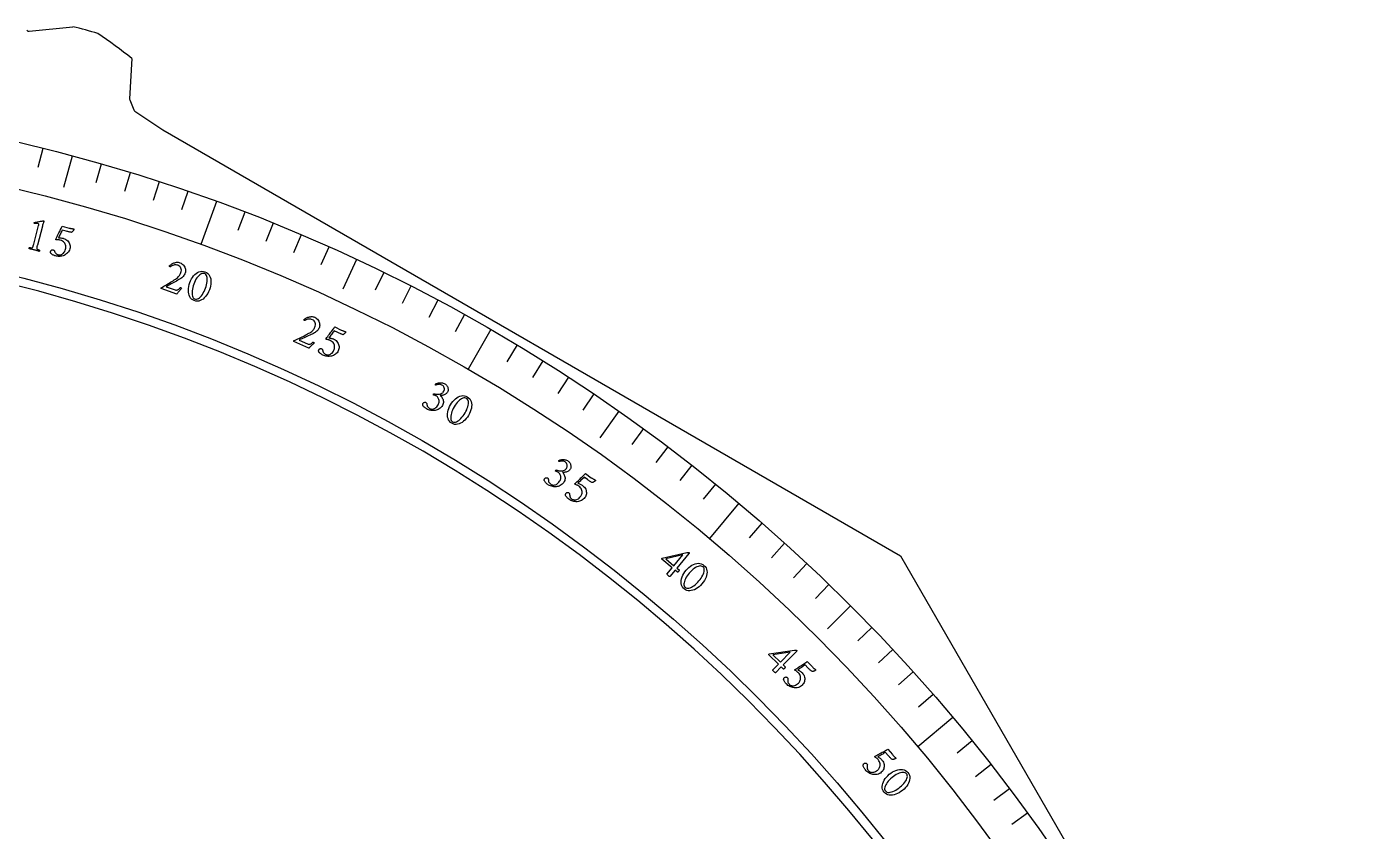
# Model space of a CAD drawing. Header units: millimetres. Extents: x -105 to 105, y -105 to 128.
# Drawn here: x 24.3 to 105, y 60.3 to 108.7 of the extents above; entities that cross this region are included whole.
import ezdxf

# ---------------------------------------------------------------- set-up
doc = ezdxf.new("R2010")
doc.units = ezdxf.units.MM
for name, color, linetype in [('CUT_INNER', 6, 'Continuous'), ('CUT_OUTER', 1, 'Continuous'), ('ENGRAVE', 7, 'Continuous'), ('ENGRAVE_FINE', 8, 'Continuous'), ('TEXT', 5, 'Continuous')]:
    doc.layers.add(name, color=color, linetype=linetype)

msp = doc.modelspace()

# ---------------------------------------------------------------- linework, layer by layer
at = {"layer": 'CUT_INNER'}
msp.add_arc((0, 0), 96.075, 98.085938, 87.539062, dxfattribs=at)
at = {"layer": 'CUT_OUTER'}
for points in [[(24.4506, 108.4059), (27.0897, 108.6705), (27.0931, 108.6706)], [(30.6325, 106.7639), (30.6325, 106.7603), (30.4981, 104.3466)], [(30.5086, 104.2824), (30.7519, 103.6761)], [(30.8079, 103.6071), (32.4928, 102.4838), (76.8653, 76.8653), (105, 28.1347), (105, -28.1347), (76.8653, -76.8653), (28.1347, -105), (-28.1347, -105), (-76.8653, -76.8653), (-105, -28.1347), (-105, 28.1347), (-76.8653, 76.8653), (-32.6892, 102.3704), (-32.4055, 102.6778), (-32.4029, 102.6804), (-32.3998, 102.6824), (-30.8138, 103.6069)]]:
    msp.add_lwpolyline(points, dxfattribs=at)
for centre, radius, start, end in [((24.4357, 108.5552), 0.15, 218.643643, 275.723714), ((23.3935, 92.1599), 16.9202, 72.112903, 77.370032), ((13.303, 85.2851), 27.598, 51.102753, 56.362947), ((30.6478, 104.3382), 0.15, 176.812012, 201.862362), ((30.8911, 103.7319), 0.15, 201.862362, 236.309933)]:
    msp.add_arc(centre, radius, start, end, dxfattribs=at)
at = {"layer": 'ENGRAVE'}
for points in [[(27.0374, 100.905), (26.5292, 99.0084)], [(35.729, 98.1645), (34.7888, 95.5814)], [(44.1486, 94.677), (43.3188, 92.8975)], [(52.2323, 90.4689), (50.8578, 88.0883)], [(59.9184, 85.5723), (58.7922, 83.9639)], [(67.1485, 80.0244), (65.3815, 77.9187)], [(73.8676, 73.8676), (72.4792, 72.4792)], [(80.0244, 67.1485), (77.9187, 65.3815)]]:
    msp.add_lwpolyline(points, dxfattribs=at)
for radius in [104.4645, 101.7156, 96.6105]:
    msp.add_circle((0, 0), radius, dxfattribs=at)
at = {"layer": 'ENGRAVE_FINE'}
for points in [[(25.2722, 101.3615), (24.9872, 100.2184)], [(28.7943, 100.4177), (28.4696, 99.2853)], [(30.5425, 99.8999), (30.198, 98.7733)], [(32.2813, 99.3516), (31.9173, 98.2312)], [(34.0103, 98.7731), (33.6268, 97.6592)], [(37.4367, 97.526), (37.0145, 96.4262)], [(39.1331, 96.8578), (38.6918, 95.7655)], [(40.8175, 96.1601), (40.3572, 95.0756)], [(42.4895, 95.4331), (42.0104, 94.3568)], [(45.7942, 93.8921), (45.2778, 92.8332)], [(47.4259, 93.0786), (46.891, 92.0289)], [(49.0431, 92.2367), (48.49, 91.1965)], [(50.6454, 91.3667), (50.0742, 90.3363)], [(53.8032, 89.5436), (53.1964, 88.5337)], [(55.3578, 88.5909), (54.7335, 87.5918)], [(56.8954, 87.6113), (56.2538, 86.6233)], [(58.4158, 86.605), (57.757, 85.6283)], [(61.4027, 84.5136), (60.7102, 83.5605)], [(62.8683, 83.4291), (62.1593, 82.4882)], [(64.3148, 82.3191), (63.5895, 81.3908)], [(65.7416, 81.1842), (65.0002, 80.2686)], [(68.5349, 78.8404), (67.762, 77.9512)], [(69.9004, 77.6323), (69.1121, 76.7568)], [(71.2446, 76.4005), (70.4412, 75.5389)], [(72.5671, 75.1455), (71.7488, 74.298)], [(75.1455, 72.5671), (74.298, 71.7488)], [(76.4005, 71.2446), (75.5389, 70.4412)], [(77.6323, 69.9004), (76.7568, 69.1121)], [(78.8404, 68.5349), (77.9512, 67.762)], [(81.1842, 65.7416), (80.2686, 65.0002)], [(82.3191, 64.3148), (81.3908, 63.5895)], [(83.4291, 62.8683), (82.4882, 62.1593)], [(84.5136, 61.4027), (83.5605, 60.7102)]]:
    msp.add_lwpolyline(points, dxfattribs=at)
at = {"layer": 'TEXT'}
for points in [[(24.7344, 95.6046), (25.0249, 96.7275), (25.0312, 96.7553), (25.0348, 96.7788), (25.0354, 96.7982), (25.0333, 96.8133), (25.0283, 96.8253), (25.0201, 96.8349), (25.0089, 96.8424), (24.9947, 96.8476), (24.9764, 96.8509), (24.9531, 96.8526), (24.9248, 96.8528), (24.8915, 96.8514), (24.8578, 96.8492), (24.8283, 96.8468), (24.8029, 96.8443), (24.7818, 96.8417), (24.7731, 96.855), (24.768, 96.8687), (24.7664, 96.8825), (24.7683, 96.8966), (24.7683, 96.8968), (24.7685, 96.8974), (24.7687, 96.8982), (24.769, 96.8995), (24.7707, 96.9046), (24.7728, 96.9084), (24.7754, 96.9109), (24.7784, 96.9122), (24.8422, 96.9233), (24.9056, 96.9346), (24.9684, 96.9462), (25.0309, 96.958), (25.0904, 96.9695), (25.1447, 96.9798), (25.1937, 96.989), (25.2375, 96.997), (25.2737, 97.0035), (25.2999, 97.0081), (25.3162, 97.0106), (25.3227, 97.0112), (25.3284, 97.0097), (25.3348, 97.0069), (25.3395, 97.0023), (25.3426, 96.9958), (25.3441, 96.9874), (25.3447, 96.9786), (25.3451, 96.9705), (25.3453, 96.9632), (25.3453, 96.9568), (25.3435, 96.9526), (25.3379, 96.9401), (25.3286, 96.9193), (25.3156, 96.8902), (25.3005, 96.853), (25.285, 96.8082), (25.269, 96.7558), (25.2525, 96.6957), (24.9528, 95.5478), (24.9448, 95.5171), (24.9374, 95.4873), (24.9303, 95.4586), (24.9238, 95.4309), (24.9184, 95.4048), (24.9148, 95.3809), (24.9132, 95.3591), (24.9135, 95.3395), (24.9164, 95.3314), (24.9234, 95.3225), (24.9343, 95.313), (24.9492, 95.3029), (24.9665, 95.2927), (24.9845, 95.2834), (25.0033, 95.2747), (25.0229, 95.2668), (25.0414, 95.26), (25.057, 95.2545), (25.0698, 95.2502), (25.0797, 95.2474), (25.0817, 95.2396), (25.0823, 95.23), (25.0814, 95.2184), (25.0791, 95.205), (25.0756, 95.1919), (25.071, 95.1813), (25.0654, 95.1733), (25.0588, 95.1678), (25.018, 95.1815), (24.979, 95.1945), (24.9416, 95.2069), (24.906, 95.2185), (24.8705, 95.2298), (24.8334, 95.2409), (24.7947, 95.2519), (24.7545, 95.2626), (24.7158, 95.2724), (24.6786, 95.2812), (24.6431, 95.2889), (24.6092, 95.2957), (24.5749, 95.3022), (24.5381, 95.3091), (24.4987, 95.3165), (24.4568, 95.3243), (24.4537, 95.3323), (24.4527, 95.342), (24.4538, 95.3535), (24.4571, 95.3667), (24.4616, 95.3795), (24.4665, 95.39), (24.4717, 95.3982), (24.4772, 95.404), (24.4873, 95.4017), (24.5005, 95.3991), (24.5168, 95.3963), (24.5363, 95.3933), (24.5573, 95.3907), (24.5779, 95.3891), (24.5982, 95.3885), (24.6182, 95.3889), (24.636, 95.3906), (24.6496, 95.3937), (24.6591, 95.3982), (24.6644, 95.4043), (24.6743, 95.4212), (24.6838, 95.441), (24.6928, 95.4635), (24.7014, 95.4887), (24.7098, 95.516), (24.7181, 95.5443), (24.7263, 95.5739), (24.7344, 95.6046)], [(26.5247, 95.9554), (26.6028, 95.9288), (26.6722, 95.8947), (26.7327, 95.8531), (26.7845, 95.804), (26.8278, 95.7496), (26.8631, 95.6923), (26.8905, 95.6321), (26.9099, 95.569), (26.9214, 95.505), (26.9247, 95.4424), (26.92, 95.3811), (26.9073, 95.3211), (26.884, 95.2532), (26.8541, 95.1907), (26.8176, 95.1338), (26.7745, 95.0824), (26.7262, 95.0365), (26.6741, 94.9962), (26.6184, 94.9615), (26.559, 94.9324), (26.4969, 94.9089), (26.4332, 94.8909), (26.3679, 94.8785), (26.3009, 94.8717), (26.2334, 94.8704), (26.1668, 94.8745), (26.1009, 94.8841), (26.0358, 94.8991), (26.0076, 94.9079), (25.9766, 94.9195), (25.9428, 94.934), (25.9062, 94.9513), (25.8695, 94.9709), (25.8353, 94.9923), (25.8036, 95.0155), (25.7745, 95.0404), (25.7697, 95.0478), (25.7643, 95.0584), (25.7582, 95.0722), (25.7515, 95.0892), (25.7458, 95.1077), (25.7432, 95.1257), (25.7434, 95.1433), (25.7465, 95.1605), (25.7564, 95.1883), (25.7699, 95.212), (25.7871, 95.2317), (25.8079, 95.2474), (25.8306, 95.2585), (25.8532, 95.2647), (25.8759, 95.266), (25.8985, 95.2623), (25.9245, 95.2523), (25.946, 95.2376), (25.963, 95.2182), (25.9755, 95.1942), (25.986, 95.1684), (25.997, 95.1438), (26.0086, 95.1204), (26.0206, 95.0981), (26.0363, 95.0741), (26.0547, 95.0526), (26.076, 95.0336), (26.0999, 95.017), (26.1255, 95.0027), (26.1513, 94.9903), (26.1776, 94.9799), (26.2042, 94.9716), (26.2416, 94.964), (26.2806, 94.9615), (26.3212, 94.964), (26.3635, 94.9717), (26.406, 94.9856), (26.4473, 95.007), (26.4876, 95.036), (26.5267, 95.0725), (26.5633, 95.1177), (26.5957, 95.1726), (26.6241, 95.2371), (26.6483, 95.3115), (26.6579, 95.3565), (26.6623, 95.404), (26.6615, 95.4539), (26.6554, 95.5062), (26.6428, 95.5588), (26.6227, 95.6098), (26.5951, 95.659), (26.5598, 95.7065), (26.5155, 95.7501), (26.4607, 95.7876), (26.3954, 95.8191), (26.3196, 95.8444), (26.2946, 95.8504), (26.2654, 95.8559), (26.2317, 95.8608), (26.1938, 95.8652), (26.1562, 95.8683), (26.1239, 95.8694), (26.0967, 95.8685), (26.0747, 95.8657), (26.0708, 95.8676), (26.0674, 95.8711), (26.0647, 95.8761), (26.0625, 95.8827), (26.0612, 95.89), (26.0608, 95.8972), (26.0613, 95.9044), (26.0627, 95.9115), (26.0996, 95.9852), (26.1365, 96.0589), (26.1733, 96.1325), (26.2103, 96.2062), (26.2466, 96.2785), (26.2816, 96.3484), (26.3155, 96.4157), (26.3481, 96.4806), (26.3784, 96.5413), (26.4054, 96.5962), (26.4292, 96.6453), (26.4496, 96.6887), (26.8625, 96.5748), (26.8915, 96.5672), (26.9209, 96.5601), (26.951, 96.5536), (26.9816, 96.5477), (27.0112, 96.5426), (27.0384, 96.5383), (27.0631, 96.5349), (27.0854, 96.5324), (27.1038, 96.5306), (27.117, 96.5293), (27.1249, 96.5285), (27.1275, 96.5282), (27.1332, 96.5222), (27.1386, 96.5167), (27.1434, 96.5117), (27.1479, 96.5072), (27.1514, 96.5028), (27.1534, 96.498), (27.154, 96.4929), (27.1531, 96.4874), (27.1508, 96.4817), (27.1463, 96.473), (27.1396, 96.4612), (27.1308, 96.4464), (27.1201, 96.4299), (27.1082, 96.4128), (27.0949, 96.395), (27.0803, 96.3767), (27.0648, 96.359), (27.0488, 96.3429), (27.0323, 96.3285), (27.0154, 96.3157), (26.9845, 96.3213), (26.9509, 96.3276), (26.9144, 96.3348), (26.875, 96.3427), (26.8325, 96.3519), (26.7866, 96.3628), (26.7373, 96.3753), (26.6847, 96.3895), (26.4501, 96.4542), (26.4201, 96.3951), (26.3902, 96.3355), (26.3604, 96.2752), (26.3306, 96.2144), (26.301, 96.1541), (26.2716, 96.0954), (26.2425, 96.0384), (26.2137, 95.983), (26.2474, 95.9855), (26.2853, 95.9859), (26.3274, 95.9841), (26.3737, 95.9803), (26.4195, 95.975), (26.4599, 95.9691), (26.4949, 95.9626), (26.5247, 95.9554)], [(33.6292, 92.9529), (33.6029, 92.9237), (33.5754, 92.8924), (33.5467, 92.8589), (33.5169, 92.8233), (33.4872, 92.7873), (33.4587, 92.7526), (33.4315, 92.7192), (33.4056, 92.6871), (33.3824, 92.6582), (33.3633, 92.6345), (33.3484, 92.6158), (33.3378, 92.6023), (32.4074, 92.932), (32.4042, 92.9367), (32.4013, 92.9423), (32.3984, 92.9488), (32.3957, 92.9563), (32.3936, 92.9637), (32.3925, 92.9702), (32.3924, 92.9758), (32.3933, 92.9804), (32.4727, 93.0251), (32.5533, 93.0708), (32.6352, 93.1175), (32.7184, 93.1654), (32.8014, 93.2138), (32.883, 93.2623), (32.9632, 93.3109), (33.042, 93.3596), (33.1176, 93.4075), (33.1885, 93.454), (33.2547, 93.4991), (33.3162, 93.5427), (33.3751, 93.5881), (33.4252, 93.6324), (33.4666, 93.6755), (33.4991, 93.7175), (33.526, 93.7599), (33.5502, 93.8045), (33.5719, 93.8511), (33.591, 93.8998), (33.6094, 93.9681), (33.6152, 94.0346), (33.6084, 94.0994), (33.5889, 94.1625), (33.5581, 94.2199), (33.5172, 94.2675), (33.4664, 94.3054), (33.4056, 94.3336), (33.3517, 94.3494), (33.2993, 94.358), (33.2482, 94.3594), (33.1986, 94.3537), (33.1515, 94.3433), (33.1078, 94.3304), (33.0677, 94.3151), (33.0311, 94.2974), (32.9989, 94.2795), (32.9721, 94.2636), (32.9508, 94.2497), (32.9348, 94.2377), (32.9268, 94.2418), (32.9193, 94.2482), (32.9124, 94.2569), (32.9062, 94.268), (32.9012, 94.2792), (32.898, 94.2883), (32.8967, 94.2955), (32.8972, 94.3007), (32.9083, 94.3132), (32.9247, 94.3288), (32.9462, 94.3474), (32.9729, 94.3691), (33.0042, 94.392), (33.0394, 94.4143), (33.0785, 94.436), (33.1216, 94.457), (33.1676, 94.4761), (33.2153, 94.4918), (33.2648, 94.5042), (33.3162, 94.5132), (33.3687, 94.5171), (33.4219, 94.5144), (33.4756, 94.505), (33.53, 94.4889), (33.593, 94.462), (33.65, 94.4279), (33.7012, 94.3868), (33.7464, 94.3386), (33.785, 94.2855), (33.8163, 94.2297), (33.8403, 94.1713), (33.8569, 94.1102), (33.8657, 94.0483), (33.866, 93.9875), (33.8578, 93.9279), (33.8411, 93.8693), (33.8179, 93.8131), (33.7901, 93.7605), (33.7577, 93.7115), (33.7207, 93.6661), (33.6799, 93.624), (33.6359, 93.585), (33.5887, 93.5491), (33.5383, 93.5163), (33.4687, 93.4746), (33.3959, 93.432), (33.3198, 93.3883), (33.2406, 93.3436), (33.1609, 93.2991), (33.0836, 93.256), (33.0086, 93.2145), (32.936, 93.1744), (32.8681, 93.1369), (32.8075, 93.1033), (32.7542, 93.0735), (32.708, 93.0476), (33.2431, 92.8578), (33.2824, 92.8473), (33.3204, 92.8445), (33.357, 92.8494), (33.3923, 92.862), (33.4278, 92.8819), (33.4649, 92.9088), (33.5035, 92.9428), (33.5437, 92.9838), (33.5503, 92.9896), (33.5585, 92.9925), (33.5684, 92.9925), (33.58, 92.9894), (33.5847, 92.9874), (33.5906, 92.9841), (33.5975, 92.9796), (33.6056, 92.974), (33.6136, 92.968), (33.6202, 92.9624), (33.6254, 92.9574), (33.6292, 92.9529)], [(35.0331, 93.9389), (35.1227, 93.897), (35.1993, 93.843), (35.2627, 93.777), (35.3131, 93.6991), (35.3509, 93.6117), (35.377, 93.5176), (35.3914, 93.4167), (35.3939, 93.309), (35.3854, 93.1973), (35.3667, 93.0842), (35.3377, 92.9696), (35.2984, 92.8537), (35.2507, 92.741), (35.1961, 92.6361), (35.1347, 92.5392), (35.0666, 92.4501), (34.993, 92.3712), (34.9155, 92.3048), (34.834, 92.2508), (34.7485, 92.2093), (34.6603, 92.1828), (34.5708, 92.1738), (34.4799, 92.1822), (34.3876, 92.2082), (34.3032, 92.2482), (34.2304, 92.3007), (34.1693, 92.3659), (34.1198, 92.4438), (34.0816, 92.5314), (34.0547, 92.6258), (34.0389, 92.7271), (34.0343, 92.8351), (34.0405, 92.9473), (34.0572, 93.0609), (34.0843, 93.1759), (34.1219, 93.2924), (34.1683, 93.4057), (34.2216, 93.5112), (34.2819, 93.6088), (34.3493, 93.6986), (34.4224, 93.778), (34.5, 93.8446), (34.5821, 93.8984), (34.6686, 93.9394), (34.758, 93.9653), (34.8485, 93.9738), (34.9402, 93.965), (35.0331, 93.9389)], [(35.0101, 93.8346), (34.9526, 93.8487), (34.8943, 93.8484), (34.8352, 93.8336), (34.7754, 93.8044), (34.7159, 93.7627), (34.658, 93.7105), (34.6015, 93.6477), (34.5465, 93.5744), (34.4942, 93.4924), (34.4456, 93.4035), (34.4009, 93.3077), (34.3599, 93.2051), (34.3248, 93.1015), (34.2969, 93.0002), (34.276, 92.9012), (34.2622, 92.8044), (34.2556, 92.7125), (34.256, 92.6279), (34.2636, 92.5506), (34.2784, 92.4806), (34.3006, 92.4203), (34.3305, 92.372), (34.3682, 92.3357), (34.4136, 92.3113), (34.4738, 92.2965), (34.5339, 92.297), (34.5938, 92.3127), (34.6537, 92.3438), (34.7128, 92.3879), (34.7703, 92.4427), (34.8262, 92.5084), (34.8806, 92.5848), (34.9324, 92.6694), (34.9806, 92.7597), (35.0254, 92.8556), (35.0665, 92.9572), (35.1028, 93.0613), (35.1316, 93.1621), (35.1531, 93.2597), (35.1672, 93.3539), (35.1738, 93.443), (35.173, 93.5251), (35.1648, 93.6001), (35.1491, 93.6681), (35.1259, 93.7269), (35.095, 93.7743), (35.0563, 93.8102), (35.0101, 93.8346)], [(41.6026, 89.6682), (41.5738, 89.6414), (41.5437, 89.6126), (41.5122, 89.5818), (41.4795, 89.5489), (41.4467, 89.5156), (41.4153, 89.4836), (41.3853, 89.4527), (41.3567, 89.4229), (41.331, 89.3962), (41.31, 89.3742), (41.2935, 89.3569), (41.2817, 89.3443), (40.3836, 89.7539), (40.3809, 89.7588), (40.3784, 89.7647), (40.3762, 89.7714), (40.3741, 89.7791), (40.3726, 89.7867), (40.3721, 89.7933), (40.3725, 89.7988), (40.3738, 89.8034), (40.4568, 89.8409), (40.5411, 89.8794), (40.6268, 89.9188), (40.7138, 89.9593), (40.8007, 90.0003), (40.8862, 90.0415), (40.9704, 90.0829), (41.053, 90.1245), (41.1326, 90.1657), (41.2073, 90.2058), (41.2772, 90.245), (41.3422, 90.283), (41.4048, 90.3232), (41.4586, 90.3629), (41.5036, 90.4022), (41.5397, 90.4412), (41.5701, 90.4812), (41.5982, 90.5234), (41.6238, 90.568), (41.6471, 90.6148), (41.6714, 90.6812), (41.683, 90.747), (41.6818, 90.8122), (41.6679, 90.8767), (41.6422, 90.9366), (41.6056, 90.9876), (41.5583, 91.0298), (41.5002, 91.0632), (41.4479, 91.0836), (41.3964, 91.0967), (41.3457, 91.1026), (41.2958, 91.1012), (41.2479, 91.0949), (41.2033, 91.0859), (41.162, 91.0742), (41.1239, 91.0597), (41.0903, 91.0447), (41.0623, 91.0312), (41.0398, 91.0192), (41.0229, 91.0087), (41.0152, 91.0135), (41.0083, 91.0205), (41.0022, 91.0298), (40.997, 91.0413), (40.9929, 91.0529), (40.9906, 91.0623), (40.9899, 91.0695), (40.9908, 91.0746), (41.003, 91.0862), (41.0207, 91.1003), (41.0437, 91.1169), (41.0722, 91.1362), (41.1054, 91.1563), (41.1424, 91.1754), (41.1833, 91.1936), (41.228, 91.2109), (41.2755, 91.2259), (41.3244, 91.2374), (41.3748, 91.2453), (41.4268, 91.2498), (41.4794, 91.2492), (41.5322, 91.2418), (41.5849, 91.2278), (41.6377, 91.207), (41.698, 91.1747), (41.7519, 91.1358), (41.7993, 91.0904), (41.8401, 91.0384), (41.874, 90.9821), (41.9003, 90.9238), (41.9191, 90.8635), (41.9303, 90.8012), (41.9337, 90.7388), (41.9287, 90.6783), (41.9153, 90.6195), (41.8936, 90.5626), (41.8655, 90.5087), (41.8333, 90.4587), (41.7967, 90.4127), (41.7559, 90.3707), (41.7116, 90.3323), (41.6644, 90.2973), (41.6142, 90.2657), (41.5612, 90.2374), (41.4882, 90.202), (41.412, 90.1658), (41.3324, 90.1289), (41.2495, 90.0913), (41.1663, 90.0539), (41.0855, 90.0177), (41.0072, 89.9829), (40.9313, 89.9492), (40.8605, 89.9178), (40.7972, 89.8896), (40.7414, 89.8646), (40.6932, 89.8429), (41.2097, 89.6071), (41.2479, 89.5933), (41.2855, 89.5872), (41.3224, 89.5889), (41.3587, 89.5983), (41.3958, 89.615), (41.4351, 89.6386), (41.4765, 89.6691), (41.5201, 89.7065), (41.5272, 89.7117), (41.5357, 89.7138), (41.5455, 89.7129), (41.5568, 89.7089), (41.5613, 89.7064), (41.5668, 89.7026), (41.5734, 89.6976), (41.581, 89.6912), (41.5884, 89.6846), (41.5945, 89.6785), (41.5992, 89.6731), (41.6026, 89.6682)], [(42.7842, 89.8917), (42.8565, 89.8519), (42.9189, 89.8063), (42.9713, 89.7548), (43.0137, 89.6974), (43.0469, 89.6364), (43.0718, 89.5738), (43.0883, 89.5098), (43.0965, 89.4442), (43.0967, 89.3792), (43.0891, 89.317), (43.0738, 89.2574), (43.0509, 89.2005), (43.0161, 89.1377), (42.9759, 89.0814), (42.93, 89.0317), (42.8786, 88.9885), (42.823, 88.9517), (42.7648, 88.9211), (42.7039, 88.8966), (42.6404, 88.8782), (42.5751, 88.8659), (42.5093, 88.8592), (42.4428, 88.8584), (42.3756, 88.8633), (42.309, 88.8737), (42.244, 88.8893), (42.1808, 88.9102), (42.1193, 88.9363), (42.0931, 88.9498), (42.0646, 88.9667), (42.0338, 88.9868), (42.0008, 89.0102), (41.968, 89.0359), (41.938, 89.0629), (41.9109, 89.0912), (41.8866, 89.1208), (41.8831, 89.1289), (41.8796, 89.1403), (41.876, 89.155), (41.8723, 89.1729), (41.87, 89.1921), (41.8705, 89.2103), (41.8737, 89.2276), (41.8798, 89.244), (41.8944, 89.2696), (41.9118, 89.2906), (41.9321, 89.307), (41.9554, 89.3188), (41.9796, 89.3259), (42.003, 89.3281), (42.0255, 89.3254), (42.0472, 89.3179), (42.071, 89.3035), (42.0897, 89.2853), (42.1031, 89.2632), (42.1112, 89.2374), (42.1171, 89.2101), (42.1236, 89.184), (42.1309, 89.1589), (42.1389, 89.135), (42.1502, 89.1086), (42.1646, 89.0842), (42.1822, 89.0618), (42.2029, 89.0413), (42.2256, 89.0227), (42.2489, 89.0061), (42.273, 88.9913), (42.2977, 88.9784), (42.3333, 88.9645), (42.3712, 88.9552), (42.4117, 88.9507), (42.4546, 88.9509), (42.4989, 88.9572), (42.5433, 88.9711), (42.588, 88.9927), (42.6329, 89.0218), (42.6768, 89.06), (42.7182, 89.1084), (42.7574, 89.1671), (42.7941, 89.236), (42.8114, 89.2787), (42.824, 89.3247), (42.8318, 89.374), (42.8349, 89.4265), (42.8317, 89.4806), (42.8207, 89.5342), (42.802, 89.5875), (42.7756, 89.6404), (42.7395, 89.6911), (42.692, 89.7376), (42.6332, 89.7799), (42.5629, 89.818), (42.5394, 89.8282), (42.5115, 89.8387), (42.4793, 89.8493), (42.4426, 89.8603), (42.4062, 89.8699), (42.3745, 89.8766), (42.3476, 89.8804), (42.3255, 89.8814), (42.3219, 89.884), (42.3192, 89.888), (42.3174, 89.8934), (42.3164, 89.9003), (42.3164, 89.9077), (42.3172, 89.9149), (42.319, 89.9219), (42.3217, 89.9287), (42.3707, 89.9948), (42.4198, 90.061), (42.4689, 90.1271), (42.5181, 90.1932), (42.5664, 90.2582), (42.6131, 90.3209), (42.6581, 90.3813), (42.7015, 90.4395), (42.7419, 90.494), (42.778, 90.5434), (42.81, 90.5877), (42.8376, 90.6269), (43.2245, 90.443), (43.2516, 90.4304), (43.2794, 90.4184), (43.3079, 90.4068), (43.337, 90.3957), (43.3653, 90.3855), (43.3913, 90.3765), (43.4151, 90.3689), (43.4366, 90.3625), (43.4544, 90.3575), (43.4671, 90.3539), (43.4748, 90.3518), (43.4773, 90.3511), (43.4819, 90.3442), (43.4862, 90.3378), (43.4901, 90.3321), (43.4937, 90.3269), (43.4964, 90.3219), (43.4976, 90.3169), (43.4973, 90.3117), (43.4955, 90.3065), (43.4922, 90.3012), (43.4863, 90.2934), (43.4776, 90.283), (43.4663, 90.27), (43.453, 90.2556), (43.4382, 90.2408), (43.4221, 90.2256), (43.4045, 90.2101), (43.3862, 90.1953), (43.3676, 90.1822), (43.3489, 90.1709), (43.33, 90.1613), (43.3006, 90.1721), (43.2686, 90.1842), (43.2338, 90.1976), (43.1964, 90.2123), (43.1562, 90.2287), (43.1129, 90.2474), (43.0665, 90.2683), (43.0172, 90.2914), (42.7973, 90.3958), (42.7576, 90.3428), (42.7178, 90.2893), (42.6779, 90.2351), (42.638, 90.1804), (42.5984, 90.1262), (42.5593, 90.0735), (42.5207, 90.0224), (42.4828, 89.9728), (42.5164, 89.9695), (42.5537, 89.9632), (42.5949, 89.9542), (42.6398, 89.9424), (42.684, 89.9293), (42.7228, 89.9164), (42.7562, 89.9039), (42.7842, 89.8917)], [(49.4673, 87.209), (49.4991, 87.1879), (49.5299, 87.1612), (49.5597, 87.1289), (49.5885, 87.0911), (49.6141, 87.0492), (49.6345, 87.0045), (49.6496, 86.9571), (49.6596, 86.9069), (49.6623, 86.8554), (49.6559, 86.8041), (49.6404, 86.7529), (49.6158, 86.7019), (49.5912, 86.6646), (49.5625, 86.6317), (49.5297, 86.6033), (49.4929, 86.5794), (49.4537, 86.5593), (49.4139, 86.5425), (49.3734, 86.529), (49.3323, 86.5189), (49.2924, 86.5112), (49.2553, 86.5053), (49.2212, 86.5011), (49.1899, 86.4986), (49.2222, 86.4703), (49.2531, 86.4364), (49.2824, 86.3971), (49.3103, 86.3522), (49.3346, 86.3031), (49.3532, 86.2512), (49.3661, 86.1963), (49.3732, 86.1386), (49.3726, 86.0792), (49.3621, 86.0193), (49.3418, 85.9589), (49.3116, 85.898), (49.2725, 85.8379), (49.2283, 85.7846), (49.179, 85.7383), (49.1246, 85.6989), (49.0666, 85.6662), (49.0063, 85.6398), (48.9438, 85.6197), (48.8791, 85.6059), (48.8132, 85.5982), (48.747, 85.5963), (48.6806, 85.6002), (48.614, 85.6099), (48.5482, 85.625), (48.4846, 85.6453), (48.423, 85.6706), (48.3635, 85.7011), (48.3383, 85.7164), (48.3111, 85.7352), (48.2819, 85.7575), (48.2506, 85.7832), (48.2197, 85.8112), (48.1918, 85.8403), (48.1667, 85.8704), (48.1446, 85.9017), (48.1417, 85.91), (48.139, 85.9216), (48.1365, 85.9365), (48.1341, 85.9547), (48.1331, 85.9739), (48.1349, 85.9921), (48.1394, 86.0091), (48.1467, 86.0251), (48.163, 86.0496), (48.1819, 86.0693), (48.2033, 86.0842), (48.2274, 86.0943), (48.252, 86.0996), (48.2755, 86.1001), (48.2978, 86.0959), (48.3188, 86.0868), (48.3416, 86.0707), (48.3589, 86.0512), (48.3707, 86.0283), (48.377, 86.0019), (48.3809, 85.9743), (48.3856, 85.9478), (48.391, 85.9223), (48.3973, 85.8978), (48.4067, 85.8707), (48.4193, 85.8453), (48.4353, 85.8217), (48.4545, 85.7998), (48.4757, 85.7797), (48.4978, 85.7614), (48.5208, 85.7449), (48.5445, 85.7303), (48.579, 85.7139), (48.6162, 85.7019), (48.6562, 85.6945), (48.699, 85.6916), (48.7436, 85.6948), (48.789, 85.7055), (48.8351, 85.7238), (48.882, 85.7497), (48.9284, 85.7846), (48.9732, 85.8299), (49.0165, 85.8856), (49.058, 85.9518), (49.0834, 86.003), (49.1013, 86.0543), (49.1117, 86.106), (49.1146, 86.1579), (49.111, 86.2089), (49.1017, 86.2578), (49.0867, 86.3046), (49.0661, 86.3494), (49.0404, 86.3906), (49.0104, 86.4266), (48.9759, 86.4575), (48.937, 86.4833), (48.916, 86.4942), (48.8938, 86.5036), (48.8706, 86.5114), (48.8464, 86.5177), (48.8231, 86.5231), (48.8027, 86.528), (48.7853, 86.5326), (48.7708, 86.5367), (48.7701, 86.5513), (48.7719, 86.5656), (48.7761, 86.5799), (48.7828, 86.594), (48.7878, 86.6022), (48.7927, 86.6087), (48.7976, 86.6135), (48.8023, 86.6167), (48.8591, 86.6018), (48.9162, 86.5904), (48.9737, 86.5826), (49.0315, 86.5783), (49.0883, 86.5788), (49.1426, 86.585), (49.1945, 86.597), (49.2441, 86.6147), (49.2902, 86.6395), (49.3318, 86.6725), (49.369, 86.7137), (49.4017, 86.7632), (49.4246, 86.8134), (49.4363, 86.8643), (49.437, 86.9161), (49.4265, 86.9687), (49.4058, 87.0189), (49.3754, 87.0636), (49.3355, 87.1027), (49.286, 87.1362), (49.2459, 87.1558), (49.2057, 87.1693), (49.1656, 87.1767), (49.1254, 87.1779), (49.0866, 87.1751), (49.0508, 87.1702), (49.0178, 87.1633), (48.9878, 87.1543), (48.9616, 87.1453), (48.9402, 87.1385), (48.9236, 87.1338), (48.9119, 87.1312), (48.9073, 87.1353), (48.904, 87.1415), (48.902, 87.15), (48.9012, 87.1608), (48.9018, 87.1723), (48.9035, 87.1831), (48.9066, 87.1931), (48.911, 87.2024), (48.9482, 87.22), (48.9879, 87.2355), (49.03, 87.249), (49.0747, 87.2604), (49.1211, 87.269), (49.1688, 87.274), (49.2177, 87.2753), (49.2677, 87.273), (49.3181, 87.2659), (49.3682, 87.2529), (49.4179, 87.2339), (49.4673, 87.209)], [(50.8132, 86.4283), (50.8942, 86.3715), (50.9602, 86.305), (51.0112, 86.229), (51.0472, 86.1435), (51.0694, 86.0509), (51.0787, 85.9537), (51.0753, 85.8518), (51.0591, 85.7453), (51.0314, 85.6368), (50.9933, 85.5286), (50.9448, 85.4209), (50.886, 85.3135), (50.8194, 85.2108), (50.7475, 85.1171), (50.6702, 85.0322), (50.5876, 84.9564), (50.5015, 84.8914), (50.4136, 84.8395), (50.324, 84.8005), (50.2326, 84.7744), (50.1411, 84.7636), (50.0514, 84.7703), (49.9634, 84.7944), (49.877, 84.836), (49.8008, 84.89), (49.7382, 84.9544), (49.6893, 85.0293), (49.6541, 85.1146), (49.6318, 85.2075), (49.6216, 85.3051), (49.6236, 85.4075), (49.6379, 85.5147), (49.6635, 85.6241), (49.6996, 85.7331), (49.7463, 85.8417), (49.8036, 85.9499), (49.8689, 86.0534), (49.9397, 86.148), (50.0161, 86.2337), (50.098, 86.3104), (50.1838, 86.3759), (50.2718, 86.4281), (50.362, 86.4668), (50.4543, 86.4921), (50.5468, 86.5021), (50.6375, 86.4948), (50.7263, 86.4702), (50.8132, 86.4283)], [(50.7724, 86.3296), (50.7182, 86.3535), (50.6608, 86.3633), (50.6, 86.359), (50.536, 86.3406), (50.4703, 86.3099), (50.4041, 86.2685), (50.3376, 86.2165), (50.2707, 86.1539), (50.2049, 86.0822), (50.1417, 86.0031), (50.0809, 85.9165), (50.0228, 85.8225), (49.9703, 85.7266), (49.9252, 85.6317), (49.8874, 85.5378), (49.857, 85.4449), (49.8345, 85.3556), (49.8203, 85.2722), (49.8143, 85.1947), (49.8167, 85.1233), (49.8281, 85.06), (49.8492, 85.0072), (49.88, 84.9649), (49.9205, 84.933), (49.9772, 84.908), (50.0364, 84.898), (50.0982, 84.9031), (50.1626, 84.9233), (50.2284, 84.9565), (50.2946, 85.0005), (50.361, 85.0554), (50.4278, 85.1213), (50.4935, 85.1956), (50.5568, 85.2761), (50.6175, 85.3628), (50.6757, 85.4557), (50.7294, 85.552), (50.7753, 85.6463), (50.8134, 85.7386), (50.8436, 85.8289), (50.8657, 85.9155), (50.8791, 85.9965), (50.8841, 86.0718), (50.8804, 86.1415), (50.8678, 86.2035), (50.8455, 86.2555), (50.8137, 86.2975), (50.7724, 86.3296)], [(56.8798, 82.5658), (56.9097, 82.5419), (56.938, 82.5127), (56.9649, 82.478), (56.9903, 82.4378), (57.0121, 82.3938), (57.0285, 82.3475), (57.0395, 82.2989), (57.045, 82.2481), (57.0433, 82.1966), (57.0325, 82.146), (57.0126, 82.0963), (56.9836, 82.0476), (56.9558, 82.0126), (56.9243, 81.9824), (56.8892, 81.957), (56.8504, 81.9363), (56.8096, 81.9197), (56.7685, 81.9065), (56.727, 81.8966), (56.6852, 81.89), (56.6447, 81.8859), (56.6073, 81.8832), (56.5729, 81.882), (56.5416, 81.8822), (56.5713, 81.8512), (56.5991, 81.8148), (56.6249, 81.7731), (56.6488, 81.7259), (56.6687, 81.6749), (56.6827, 81.6215), (56.6907, 81.5658), (56.6928, 81.5076), (56.687, 81.4485), (56.6714, 81.3898), (56.6458, 81.3314), (56.6105, 81.2734), (56.5663, 81.2168), (56.5176, 81.1676), (56.4644, 81.1258), (56.4068, 81.0913), (56.3462, 81.0638), (56.2838, 81.0427), (56.2198, 81.0281), (56.1542, 81.0201), (56.0878, 81.0181), (56.0217, 81.022), (55.9559, 81.0317), (55.8904, 81.0471), (55.8262, 81.068), (55.7646, 81.0937), (55.7055, 81.1243), (55.6488, 81.1598), (55.6251, 81.1773), (55.5996, 81.1984), (55.5724, 81.2231), (55.5435, 81.2515), (55.5152, 81.282), (55.4899, 81.3134), (55.4675, 81.3457), (55.4482, 81.3787), (55.4461, 81.3873), (55.4444, 81.3991), (55.4432, 81.4141), (55.4424, 81.4325), (55.4431, 81.4517), (55.4464, 81.4696), (55.4524, 81.4862), (55.461, 81.5014), (55.4794, 81.5244), (55.5, 81.5424), (55.5226, 81.5554), (55.5475, 81.5634), (55.5725, 81.5665), (55.5959, 81.565), (55.6177, 81.5588), (55.6379, 81.5479), (55.6592, 81.5299), (55.6748, 81.509), (55.6845, 81.4851), (55.6884, 81.4583), (55.6899, 81.4305), (55.6923, 81.4037), (55.6955, 81.3778), (55.6996, 81.3528), (55.7066, 81.325), (55.717, 81.2986), (55.7308, 81.2737), (55.748, 81.2502), (55.7675, 81.2283), (55.7879, 81.2082), (55.8093, 81.1898), (55.8317, 81.1732), (55.8646, 81.1538), (55.9006, 81.1386), (55.9398, 81.1277), (55.9822, 81.1211), (56.0269, 81.1204), (56.073, 81.1271), (56.1206, 81.1413), (56.1695, 81.163), (56.2188, 81.1937), (56.2675, 81.235), (56.3154, 81.2868), (56.3625, 81.3491), (56.3923, 81.3978), (56.4146, 81.4474), (56.4295, 81.498), (56.4369, 81.5494), (56.4377, 81.6005), (56.4327, 81.6501), (56.4219, 81.698), (56.4052, 81.7444), (56.3832, 81.7877), (56.3564, 81.8262), (56.3248, 81.86), (56.2883, 81.8891), (56.2683, 81.9018), (56.2471, 81.913), (56.2246, 81.9228), (56.201, 81.9312), (56.1783, 81.9386), (56.1584, 81.9453), (56.1415, 81.9514), (56.1274, 81.9568), (56.128, 81.9713), (56.131, 81.9855), (56.1364, 81.9993), (56.1443, 82.0128), (56.15, 82.0205), (56.1555, 82.0265), (56.1607, 82.0309), (56.1658, 82.0337), (56.221, 82.0139), (56.2769, 81.9976), (56.3335, 81.9848), (56.3907, 81.9755), (56.4473, 81.971), (56.502, 81.9724), (56.5548, 81.9798), (56.6056, 81.9932), (56.6537, 82.0139), (56.6981, 82.0431), (56.7387, 82.081), (56.7757, 82.1274), (56.8028, 82.1754), (56.8189, 82.2251), (56.8241, 82.2767), (56.8183, 82.33), (56.802, 82.3818), (56.7756, 82.4289), (56.7392, 82.4714), (56.6928, 82.5091), (56.6546, 82.5321), (56.6158, 82.549), (56.5764, 82.5599), (56.5365, 82.5647), (56.4976, 82.5652), (56.4615, 82.5635), (56.4281, 82.5594), (56.3973, 82.5531), (56.3705, 82.5464), (56.3486, 82.5415), (56.3317, 82.5383), (56.3197, 82.5367), (56.3156, 82.5411), (56.3128, 82.5477), (56.3116, 82.5563), (56.3117, 82.5671), (56.3132, 82.5785), (56.316, 82.5891), (56.3199, 82.5988), (56.3251, 82.6077), (56.3636, 82.622), (56.4045, 82.634), (56.4477, 82.6437), (56.4932, 82.6512), (56.5402, 82.6557), (56.5881, 82.6565), (56.6369, 82.6536), (56.6865, 82.6469), (56.7362, 82.6355), (56.7849, 82.6181), (56.8328, 82.5949), (56.8798, 82.5658)], [(57.7437, 81.0966), (57.8081, 81.0449), (57.8616, 80.9891), (57.9042, 80.9293), (57.936, 80.8655), (57.9581, 80.7996), (57.9718, 80.7337), (57.9769, 80.6677), (57.9736, 80.6017), (57.9625, 80.5377), (57.9442, 80.4777), (57.9188, 80.4217), (57.8863, 80.3697), (57.8412, 80.3138), (57.7918, 80.2654), (57.738, 80.2244), (57.6799, 80.1908), (57.6188, 80.1642), (57.5561, 80.1441), (57.4919, 80.1306), (57.4261, 80.1236), (57.3597, 80.1227), (57.2937, 80.1276), (57.228, 80.1383), (57.1628, 80.1548), (57.0989, 80.1766), (57.0377, 80.2033), (56.9791, 80.2348), (56.923, 80.2712), (56.8996, 80.2891), (56.8744, 80.3106), (56.8476, 80.3358), (56.8191, 80.3646), (56.7913, 80.3956), (56.7665, 80.4274), (56.7447, 80.46), (56.7259, 80.4933), (56.7239, 80.5019), (56.7224, 80.5137), (56.7214, 80.5288), (56.7209, 80.5471), (56.7219, 80.5664), (56.7256, 80.5842), (56.7318, 80.6007), (56.7406, 80.6158), (56.7594, 80.6385), (56.7802, 80.6562), (56.8031, 80.6688), (56.828, 80.6764), (56.8531, 80.6791), (56.8765, 80.6772), (56.8982, 80.6707), (56.9182, 80.6595), (56.9393, 80.6412), (56.9545, 80.62), (56.9638, 80.596), (56.9673, 80.5691), (56.9684, 80.5413), (56.9703, 80.5144), (56.9731, 80.4885), (56.9768, 80.4635), (56.9834, 80.4355), (56.9934, 80.409), (57.0068, 80.3839), (57.0236, 80.3601), (57.0427, 80.3379), (57.0628, 80.3174), (57.0839, 80.2987), (57.1061, 80.2817), (57.1386, 80.2618), (57.1744, 80.2461), (57.2135, 80.2346), (57.2558, 80.2273), (57.3005, 80.2259), (57.3467, 80.2319), (57.3944, 80.2454), (57.4437, 80.2663), (57.4935, 80.2962), (57.5428, 80.3367), (57.5915, 80.3877), (57.6396, 80.4492), (57.6641, 80.4883), (57.6845, 80.5314), (57.7007, 80.5785), (57.7129, 80.6298), (57.7191, 80.6835), (57.7177, 80.7383), (57.7085, 80.794), (57.6916, 80.8507), (57.6649, 80.9068), (57.6262, 80.9609), (57.5756, 81.0127), (57.513, 81.0625), (57.4916, 81.0766), (57.466, 81.0918), (57.4361, 81.1079), (57.4019, 81.125), (57.3677, 81.1408), (57.3377, 81.1529), (57.3118, 81.1614), (57.2902, 81.1662), (57.2872, 81.1693), (57.2852, 81.1738), (57.2843, 81.1794), (57.2846, 81.1863), (57.2858, 81.1937), (57.2879, 81.2006), (57.2908, 81.2072), (57.2946, 81.2134), (57.3545, 81.27), (57.4143, 81.3266), (57.4742, 81.3832), (57.534, 81.4398), (57.5929, 81.4954), (57.6498, 81.549), (57.7046, 81.6007), (57.7574, 81.6505), (57.8066, 81.6972), (57.8508, 81.7395), (57.89, 81.7776), (57.924, 81.8114), (58.2731, 81.5631), (58.2976, 81.546), (58.3229, 81.5293), (58.3489, 81.5129), (58.3757, 81.497), (58.4018, 81.482), (58.4258, 81.4687), (58.4479, 81.457), (58.468, 81.447), (58.4847, 81.439), (58.4966, 81.4333), (58.5037, 81.4298), (58.5061, 81.4287), (58.5094, 81.4211), (58.5126, 81.4141), (58.5154, 81.4077), (58.5181, 81.402), (58.5198, 81.3967), (58.5201, 81.3915), (58.5189, 81.3865), (58.5162, 81.3816), (58.5121, 81.377), (58.5049, 81.3703), (58.4946, 81.3616), (58.4812, 81.3507), (58.4656, 81.3388), (58.4485, 81.3268), (58.4299, 81.3147), (58.4099, 81.3025), (58.3893, 81.2911), (58.3688, 81.2815), (58.3484, 81.2735), (58.328, 81.2673), (58.301, 81.2831), (58.2715, 81.3006), (58.2397, 81.3198), (58.2054, 81.3408), (58.1686, 81.3639), (58.1292, 81.3898), (58.0872, 81.4185), (58.0426, 81.4498), (57.8442, 81.5908), (57.7959, 81.5456), (57.7474, 81.4997), (57.6987, 81.4533), (57.6499, 81.4064), (57.6015, 81.3598), (57.5538, 81.3147), (57.507, 81.2711), (57.461, 81.2289), (57.4935, 81.2197), (57.5292, 81.2071), (57.5682, 81.1911), (57.6104, 81.1716), (57.6516, 81.151), (57.6875, 81.1317), (57.7182, 81.1135), (57.7437, 81.0966)], [(64.1403, 77.0689), (64.1481, 77.061), (64.1532, 77.0524), (64.1556, 77.0433), (64.1553, 77.0335), (64.1532, 77.0238), (64.15, 77.015), (64.1459, 77.0069), (64.1408, 76.9997), (63.4171, 76.1311), (63.5481, 76.0218), (63.5522, 76.0155), (63.5531, 76.0061), (63.551, 75.9935), (63.5458, 75.9778), (63.5379, 75.9604), (63.528, 75.9429), (63.5161, 75.9251), (63.502, 75.9072), (63.4919, 75.896), (63.4824, 75.8872), (63.4735, 75.8808), (63.4651, 75.8768), (63.3119, 76.0047), (62.9905, 75.6189), (62.9893, 75.6193), (62.9857, 75.6205), (62.9796, 75.6225), (62.9712, 75.6254), (62.9587, 75.6316), (62.9405, 75.6438), (62.9165, 75.6619), (62.8868, 75.686), (62.8534, 75.7157), (62.8316, 75.7395), (62.8215, 75.7574), (62.8232, 75.7694), (63.1381, 76.1492), (62.5146, 76.6618), (62.5123, 76.6699), (62.5114, 76.6782), (62.5117, 76.6866), (62.5133, 76.6951), (62.5157, 76.7032), (62.5185, 76.7102), (62.5217, 76.7163), (62.5252, 76.7213), (64.027, 77.0676), (64.0394, 77.0697), (64.0537, 77.0717), (64.0699, 77.0739), (64.0882, 77.076), (64.1058, 77.0772), (64.1204, 77.0764), (64.1319, 77.0736), (64.1403, 77.0689)], [(63.7791, 76.9223), (62.746, 76.6851), (63.243, 76.2758)], [(65.0493, 76.2917), (65.1192, 76.2216), (65.1727, 76.1447), (65.2098, 76.061), (65.2304, 75.9705), (65.2361, 75.8755), (65.2284, 75.7781), (65.2074, 75.6784), (65.173, 75.5764), (65.1268, 75.4743), (65.0705, 75.3744), (65.004, 75.2767), (64.9275, 75.1811), (64.8441, 75.0916), (64.7569, 75.0117), (64.6661, 74.9416), (64.5716, 74.8812), (64.4755, 74.8322), (64.3799, 74.7963), (64.2849, 74.7735), (64.1904, 74.7637), (64.0984, 74.769), (64.0112, 74.7911), (63.9287, 74.8301), (63.8509, 74.8861), (63.7852, 74.9525), (63.7348, 75.0268), (63.6996, 75.109), (63.6797, 75.1991), (63.6739, 75.2945), (63.6808, 75.3924), (63.7006, 75.4929), (63.7333, 75.596), (63.7775, 75.6993), (63.832, 75.8004), (63.8968, 75.8992), (63.972, 75.9958), (64.0543, 76.0864), (64.1405, 76.1673), (64.2306, 76.2384), (64.3246, 76.2997), (64.4205, 76.3494), (64.5162, 76.3854), (64.6117, 76.4079), (64.707, 76.4168), (64.7998, 76.4106), (64.8878, 76.3876), (64.971, 76.348), (65.0493, 76.2917)], [(64.992, 76.2016), (64.9428, 76.2345), (64.8879, 76.2541), (64.8274, 76.2604), (64.7612, 76.2534), (64.6911, 76.2346), (64.6187, 76.2053), (64.5442, 76.1657), (64.4674, 76.1156), (64.3902, 76.0564), (64.3142, 75.9895), (64.2393, 75.9148), (64.1657, 75.8323), (64.0974, 75.747), (64.0365, 75.6614), (63.983, 75.5754), (63.937, 75.4893), (63.8992, 75.4052), (63.8707, 75.3255), (63.8515, 75.2503), (63.8414, 75.1795), (63.8416, 75.1152), (63.8532, 75.0596), (63.8762, 75.0125), (63.9106, 74.9741), (63.962, 74.9396), (64.0187, 74.9195), (64.0804, 74.9138), (64.1473, 74.9225), (64.2179, 74.9437), (64.2907, 74.9756), (64.3657, 75.0182), (64.4429, 75.0714), (64.5205, 75.1332), (64.5967, 75.2015), (64.6716, 75.2763), (64.745, 75.3577), (64.8147, 75.4432), (64.8763, 75.528), (64.9298, 75.6124), (64.9752, 75.6961), (65.012, 75.7775), (65.0393, 75.8549), (65.0572, 75.9283), (65.0658, 75.9976), (65.064, 76.0608), (65.0512, 76.1158), (65.0272, 76.1628), (64.992, 76.2016)], [(70.6132, 71.1855), (70.6203, 71.1769), (70.6246, 71.1679), (70.6262, 71.1586), (70.6251, 71.1488), (70.6221, 71.1394), (70.6182, 71.1308), (70.6134, 71.1232), (70.6077, 71.1165), (69.8111, 70.3142), (69.932, 70.1939), (69.9355, 70.1873), (69.9357, 70.1778), (69.9324, 70.1655), (69.9259, 70.1503), (69.9165, 70.1337), (69.9051, 70.117), (69.8917, 70.1004), (69.8761, 70.0838), (69.8651, 70.0735), (69.8549, 70.0656), (69.8454, 70.06), (69.8367, 70.0567), (69.6952, 70.1975), (69.3414, 69.8411), (69.3402, 69.8416), (69.3367, 69.8432), (69.3309, 69.8457), (69.3228, 69.8493), (69.3109, 69.8566), (69.2938, 69.8703), (69.2715, 69.8905), (69.244, 69.9171), (69.2132, 69.9496), (69.1936, 69.9752), (69.1852, 69.9938), (69.1878, 70.0056), (69.5346, 70.3565), (68.9582, 70.9216), (68.9567, 70.9299), (68.9564, 70.9382), (68.9575, 70.9465), (68.9598, 70.9548), (68.963, 70.9627), (68.9664, 70.9695), (68.9701, 70.9752), (68.974, 70.98), (70.5003, 71.194), (70.5127, 71.195), (70.5272, 71.1958), (70.5435, 71.1965), (70.5619, 71.1971), (70.5796, 71.1967), (70.5941, 71.1946), (70.6053, 71.1909), (70.6132, 71.1855)], [(70.2406, 71.0709), (69.1908, 70.9246), (69.6502, 70.4735)], [(70.9488, 69.8375), (71.0032, 69.7754), (71.0462, 69.7112), (71.0778, 69.6448), (71.098, 69.5764), (71.1083, 69.5077), (71.1103, 69.4405), (71.1039, 69.3746), (71.0892, 69.3102), (71.0671, 69.2491), (71.0387, 69.1932), (71.004, 69.1424), (70.9629, 69.0968), (70.9088, 69.0496), (70.8517, 69.0105), (70.7916, 68.9795), (70.7286, 68.9565), (70.6638, 68.9409), (70.5986, 68.9321), (70.533, 68.9299), (70.467, 68.9344), (70.4014, 68.945), (70.3373, 68.9613), (70.2745, 68.9833), (70.2131, 69.0109), (70.154, 69.0434), (70.0983, 69.0803), (70.0461, 69.1216), (69.9972, 69.1672), (69.9772, 69.1888), (69.9562, 69.2144), (69.9341, 69.2438), (69.9111, 69.2771), (69.8891, 69.3125), (69.8702, 69.3481), (69.8543, 69.384), (69.8416, 69.4201), (69.8411, 69.4289), (69.8417, 69.4408), (69.8433, 69.4558), (69.846, 69.474), (69.8504, 69.4927), (69.8571, 69.5097), (69.8661, 69.5249), (69.8774, 69.5382), (69.8998, 69.5573), (69.9234, 69.5711), (69.9481, 69.5795), (69.974, 69.5827), (69.9992, 69.581), (70.0219, 69.5751), (70.0422, 69.5649), (70.0599, 69.5504), (70.0774, 69.5287), (70.0887, 69.5052), (70.0937, 69.4799), (70.0926, 69.4528), (70.0888, 69.4252), (70.086, 69.3984), (70.0843, 69.3724), (70.0836, 69.3471), (70.0852, 69.3185), (70.0904, 69.2906), (70.0992, 69.2635), (70.1117, 69.2372), (70.1266, 69.212), (70.1429, 69.1884), (70.1604, 69.1663), (70.1793, 69.1457), (70.2079, 69.1204), (70.2404, 69.0987), (70.2769, 69.0806), (70.3173, 69.0661), (70.361, 69.0569), (70.4076, 69.0548), (70.4569, 69.0598), (70.5091, 69.0719), (70.5633, 69.0927), (70.6189, 69.124), (70.6757, 69.1658), (70.7338, 69.218), (70.7647, 69.2522), (70.7922, 69.2911), (70.8164, 69.3347), (70.8373, 69.3831), (70.8528, 69.4349), (70.8609, 69.4891), (70.8615, 69.5456), (70.8547, 69.6043), (70.8382, 69.6643), (70.8095, 69.7242), (70.7686, 69.7841), (70.7156, 69.8439), (70.697, 69.8616), (70.6744, 69.8809), (70.6477, 69.902), (70.6171, 69.9248), (70.5861, 69.9463), (70.5586, 69.9634), (70.5347, 69.9762), (70.5142, 69.9847), (70.5117, 69.9884), (70.5106, 69.9931), (70.5107, 69.9988), (70.5122, 70.0056), (70.5146, 70.0126), (70.5179, 70.019), (70.5219, 70.025), (70.5268, 70.0304), (70.5955, 70.0758), (70.6643, 70.1212), (70.733, 70.1665), (70.8018, 70.2118), (70.8695, 70.2564), (70.9348, 70.2993), (70.9977, 70.3407), (71.0584, 70.3806), (71.115, 70.418), (71.1659, 70.452), (71.211, 70.4827), (71.2504, 70.5101), (71.5511, 70.205), (71.5723, 70.1839), (71.5943, 70.163), (71.6171, 70.1424), (71.6406, 70.122), (71.6637, 70.1027), (71.6851, 70.0854), (71.7048, 70.0701), (71.7229, 70.0568), (71.7379, 70.046), (71.7486, 70.0383), (71.7551, 70.0337), (71.7572, 70.0321), (71.7592, 70.0241), (71.761, 70.0166), (71.7628, 70.0099), (71.7644, 70.0038), (71.7652, 69.9982), (71.7645, 69.9931), (71.7625, 69.9883), (71.759, 69.984), (71.7542, 69.9802), (71.7459, 69.9749), (71.7342, 69.968), (71.7192, 69.9597), (71.7017, 69.9507), (71.6827, 69.9418), (71.6624, 69.9331), (71.6406, 69.9246), (71.6183, 69.9169), (71.5964, 69.911), (71.5749, 69.9067), (71.5538, 69.9041), (71.5299, 69.9244), (71.504, 69.9467), (71.4759, 69.9712), (71.4458, 69.9978), (71.4136, 70.027), (71.3793, 70.0593), (71.3429, 70.0948), (71.3044, 70.1334), (71.1335, 70.3067), (71.0781, 70.2705), (71.0224, 70.2338), (70.9664, 70.1966), (70.9102, 70.1588), (70.8544, 70.1214), (70.7996, 70.0853), (70.7459, 70.0504), (70.6933, 70.0169), (70.7237, 70.0022), (70.7567, 69.9836), (70.7923, 69.961), (70.8305, 69.9345), (70.8674, 69.9071), (70.8995, 69.8818), (70.9266, 69.8586), (70.9488, 69.8375)], [(75.7553, 64.592), (75.8052, 64.5262), (75.8435, 64.459), (75.8703, 64.3906), (75.8856, 64.321), (75.891, 64.2517), (75.8881, 64.1844), (75.8771, 64.1192), (75.8578, 64.056), (75.8314, 63.9967), (75.7991, 63.9429), (75.7608, 63.8948), (75.7166, 63.8522), (75.6593, 63.809), (75.5995, 63.7741), (75.5374, 63.7474), (75.4728, 63.729), (75.4071, 63.7181), (75.3414, 63.7139), (75.2758, 63.7164), (75.2103, 63.7256), (75.1457, 63.7409), (75.0829, 63.7618), (75.0218, 63.7881), (74.9625, 63.82), (74.9059, 63.8567), (74.853, 63.8975), (74.8038, 63.9424), (74.7583, 63.9914), (74.7399, 64.0144), (74.7208, 64.0414), (74.7009, 64.0723), (74.6803, 64.1072), (74.6609, 64.144), (74.6446, 64.1809), (74.6313, 64.2178), (74.6212, 64.2548), (74.6214, 64.2636), (74.6228, 64.2754), (74.6255, 64.2903), (74.6295, 64.3082), (74.6352, 64.3266), (74.643, 64.343), (74.6531, 64.3575), (74.6654, 64.37), (74.6891, 64.3874), (74.7136, 64.3995), (74.7389, 64.4062), (74.7649, 64.4075), (74.7899, 64.404), (74.8121, 64.3965), (74.8316, 64.3848), (74.8483, 64.3691), (74.8642, 64.3462), (74.8738, 64.322), (74.877, 64.2964), (74.8739, 64.2695), (74.8681, 64.2422), (74.8634, 64.2157), (74.8598, 64.1898), (74.8573, 64.1647), (74.8569, 64.136), (74.8601, 64.1078), (74.867, 64.0802), (74.8776, 64.053), (74.8907, 64.0268), (74.9052, 64.0021), (74.9211, 63.9788), (74.9384, 63.9569), (74.9652, 63.9297), (74.9961, 63.9057), (75.0311, 63.8851), (75.0704, 63.8677), (75.1134, 63.8554), (75.1596, 63.85), (75.2092, 63.8514), (75.2621, 63.8597), (75.3177, 63.8766), (75.3753, 63.9039), (75.435, 63.9415), (75.4967, 63.9895), (75.53, 64.0214), (75.5602, 64.0582), (75.5875, 64.1), (75.6117, 64.1467), (75.6309, 64.1973), (75.6428, 64.2508), (75.6475, 64.3071), (75.6449, 64.3662), (75.6327, 64.4271), (75.6083, 64.4889), (75.5719, 64.5516), (75.5233, 64.6151), (75.506, 64.634), (75.4848, 64.6549), (75.4597, 64.6779), (75.4307, 64.7028), (75.4014, 64.7264), (75.3752, 64.7455), (75.3522, 64.76), (75.3324, 64.7699), (75.3302, 64.7737), (75.3294, 64.7785), (75.33, 64.7842), (75.3319, 64.7908), (75.3348, 64.7976), (75.3386, 64.8039), (75.343, 64.8095), (75.3482, 64.8146), (75.42, 64.855), (75.4918, 64.8953), (75.5637, 64.9356), (75.6355, 64.9759), (75.7062, 65.0155), (75.7744, 65.0537), (75.8402, 65.0905), (75.9035, 65.1259), (75.9626, 65.1591), (76.0158, 65.1895), (76.063, 65.2169), (76.1043, 65.2413), (76.3824, 64.9156), (76.402, 64.893), (76.4225, 64.8706), (76.4437, 64.8484), (76.4658, 64.8264), (76.4874, 64.8055), (76.5075, 64.7867), (76.5261, 64.7701), (76.5431, 64.7555), (76.5574, 64.7436), (76.5675, 64.7352), (76.5736, 64.7301), (76.5756, 64.7284), (76.577, 64.7202), (76.5783, 64.7127), (76.5796, 64.7058), (76.5807, 64.6996), (76.5812, 64.694), (76.5802, 64.6889), (76.5778, 64.6844), (76.574, 64.6803), (76.5689, 64.6768), (76.5603, 64.6721), (76.5481, 64.6661), (76.5325, 64.6589), (76.5144, 64.6511), (76.4949, 64.6437), (76.474, 64.6364), (76.4516, 64.6294), (76.4289, 64.6234), (76.4066, 64.6191), (76.3848, 64.6163), (76.3636, 64.6153), (76.3413, 64.6372), (76.317, 64.6613), (76.2907, 64.6877), (76.2626, 64.7164), (76.2325, 64.7478), (76.2006, 64.7825), (76.1668, 64.8205), (76.1312, 64.8618), (75.9732, 65.0469), (75.9153, 65.0147), (75.8571, 64.9821), (75.7986, 64.9489), (75.7398, 64.9153), (75.6815, 64.8819), (75.6243, 64.8498), (75.5682, 64.8189), (75.5133, 64.7892), (75.5426, 64.7724), (75.5742, 64.7514), (75.6081, 64.7264), (75.6443, 64.6972), (75.6792, 64.6672), (75.7094, 64.6397), (75.7348, 64.6146), (75.7553, 64.592)], [(77.309, 63.8369), (77.3656, 63.7558), (77.405, 63.6708), (77.4269, 63.5819), (77.4315, 63.4892), (77.4207, 63.3946), (77.3962, 63.3001), (77.3581, 63.2055), (77.3065, 63.111), (77.2433, 63.0185), (77.1705, 62.9299), (77.0881, 62.8452), (76.9962, 62.7644), (76.8984, 62.6907), (76.7988, 62.6272), (76.6971, 62.5739), (76.5936, 62.5309), (76.4905, 62.4993), (76.3901, 62.4805), (76.2925, 62.4746), (76.1977, 62.4814), (76.1081, 62.5025), (76.0261, 62.5394), (75.9516, 62.5922), (75.8847, 62.6608), (75.8315, 62.7376), (75.7948, 62.8196), (75.7744, 62.9066), (75.7705, 62.9988), (75.7813, 63.0938), (75.8051, 63.189), (75.8421, 63.2845), (75.8921, 63.3804), (75.9536, 63.4744), (76.0248, 63.5645), (76.1058, 63.6506), (76.1967, 63.7327), (76.2935, 63.8076), (76.3924, 63.8723), (76.4934, 63.9267), (76.5967, 63.9707), (76.6997, 64.0029), (76.8002, 64.0218), (76.8982, 64.0274), (76.9936, 64.0196), (77.0839, 63.9973), (77.1666, 63.9595), (77.2416, 63.906), (77.309, 63.8369)], [(77.2369, 63.7581), (77.1942, 63.7991), (77.1435, 63.8279), (77.085, 63.8447), (77.0186, 63.8493), (76.9463, 63.8429), (76.8699, 63.8267), (76.7896, 63.8006), (76.7054, 63.7646), (76.619, 63.7197), (76.5325, 63.667), (76.4459, 63.6064), (76.359, 63.538), (76.2769, 63.4658), (76.2021, 63.3921), (76.1345, 63.3168), (76.0742, 63.2399), (76.0224, 63.1636), (75.9805, 63.0901), (75.9485, 63.0193), (75.9263, 62.9514), (75.9154, 62.8881), (75.9171, 62.8312), (75.9316, 62.781), (75.9587, 62.7371), (76.0034, 62.6942), (76.0557, 62.6646), (76.1155, 62.6483), (76.1829, 62.6452), (76.2561, 62.6538), (76.3333, 62.6726), (76.4146, 62.7015), (76.4999, 62.7405), (76.587, 62.7879), (76.674, 62.8419), (76.7607, 62.9026), (76.8471, 62.97), (76.9305, 63.0421), (77.006, 63.115), (77.0733, 63.1887), (77.1326, 63.2633), (77.1829, 63.3371), (77.2233, 63.4086), (77.2537, 63.4777), (77.2741, 63.5444), (77.2834, 63.607), (77.2803, 63.6634), (77.2648, 63.7138), (77.2369, 63.7581)]]:
    msp.add_lwpolyline(points, close=True, dxfattribs=at)

doc.saveas('drawing.dxf')
